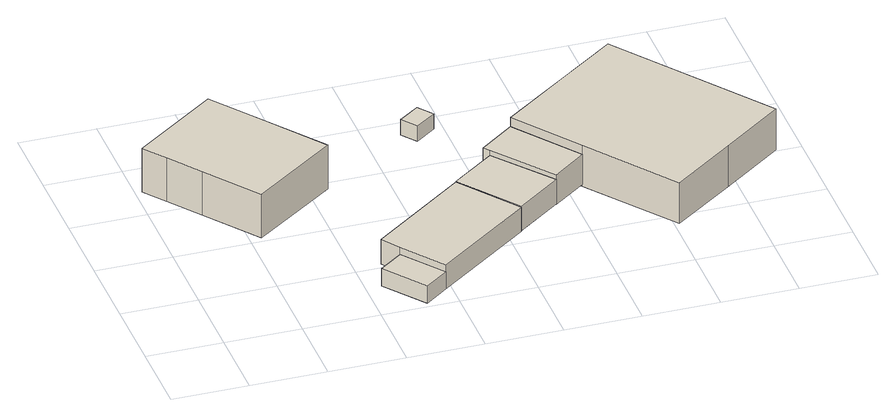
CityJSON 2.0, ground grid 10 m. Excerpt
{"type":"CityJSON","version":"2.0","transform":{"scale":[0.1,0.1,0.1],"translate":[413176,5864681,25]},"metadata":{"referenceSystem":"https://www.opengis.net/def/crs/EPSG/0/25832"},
"CityObjects":{
"building1":{"type":"Building","attributes":{"Gemeindeschluessel":"03454042","AbsoluteHoehe":"25.762","MittlereTraufHoehe":"31.033","Firsthoehe":"35.636","function":"31001_2000","roofType":"3100","measuredHeight":9.87},"address":[{"country":"Germany","locality":"Rastdorf"}],"geometry":[{"type":"MultiSurface","lod":"1","boundaries":[[[0,1,2,3,4,5,6]],[[7,8,9,10,11,12,13]],[[7,13,6,5]],[[8,7,5,4]],[[9,8,4,3]],[[10,9,3,2]],[[11,10,2,1]],[[12,11,1,0]],[[13,12,0,6]]]}]},
"building2":{"type":"Building","attributes":{"Gemeindeschluessel":"03454042","AbsoluteHoehe":"25.935","MittlereTraufHoehe":"28.395","Firsthoehe":"28.395","function":"31001_2000","roofType":"1000","measuredHeight":2.46},"address":[{"country":"Germany","locality":"Rastdorf"}],"geometry":[{"type":"MultiSurface","lod":"1","boundaries":[[[14,15,16,17]],[[18,19,20,21]],[[18,21,17,16]],[[19,18,16,15]],[[20,19,15,14]],[[21,20,14,17]]]}]},
"building3":{"type":"Building","attributes":{"Gemeindeschluessel":"03454042","BezugspunktDach":"4000","AbsoluteHoehe":"25.946","MittlereTraufHoehe":"29.446","Firsthoehe":"29.446","function":"31001_2000","measuredHeight":3.5},"address":[{"country":"Germany","locality":"Rastdorf"}],"geometry":[{"type":"MultiSurface","lod":"1","boundaries":[[[22,23,24,25,26]],[[27,28,18,21,29]],[[27,29,26,25]],[[28,27,25,24]],[[18,28,24,23]],[[21,18,23,22]],[[29,21,22,26]]]}]},
"building4":{"type":"Building","attributes":{"Gemeindeschluessel":"03454042","BezugspunktDach":"4000","AbsoluteHoehe":"25.974","MittlereTraufHoehe":"29.474","Firsthoehe":"29.474","function":"31001_2000","measuredHeight":3.5},"address":[{"country":"Germany","locality":"Rastdorf"}],"geometry":[{"type":"MultiSurface","lod":"1","boundaries":[[[30,31,32,33]],[[34,35,36,37]],[[34,37,33,32]],[[35,34,32,31]],[[36,35,31,30]],[[37,36,30,33]]]}]},
"building5":{"type":"Building","attributes":{"Gemeindeschluessel":"03454042","AbsoluteHoehe":"25.764","MittlereTraufHoehe":"28.036","Firsthoehe":"28.036","function":"51003_1201","roofType":"1000","measuredHeight":2.27},"address":[{"country":"Germany","locality":"Rastdorf"}],"geometry":[{"type":"MultiSurface","lod":"1","boundaries":[[[38,39,40,41]],[[42,43,44,45]],[[42,45,41,40]],[[43,42,40,39]],[[44,43,39,38]],[[45,44,38,41]]]}]},
"building6":{"type":"Building","attributes":{"Gemeindeschluessel":"03454042","AbsoluteHoehe":"25.903","MittlereTraufHoehe":"30.165","Firsthoehe":"30.165","function":"31001_2000","roofType":"1000","measuredHeight":4.26},"address":[{"country":"Germany","locality":"Rastdorf"}],"geometry":[{"type":"MultiSurface","lod":"1","boundaries":[[[46,47,48,49,50]],[[51,52,53,54,55]],[[51,55,50,49]],[[52,51,49,48]],[[53,52,48,47]],[[54,53,47,46]],[[55,54,46,50]]]}]},
"building7":{"type":"Building","attributes":{"Gemeindeschluessel":"03454042","AbsoluteHoehe":"25.64","MittlereTraufHoehe":"31.038","Firsthoehe":"32.549","function":"31001_2720","roofType":"3100","measuredHeight":6.91},"address":[{"country":"Germany","locality":"Rastdorf"}],"geometry":[{"type":"MultiSurface","lod":"1","boundaries":[[[56,57,58,59,60,61,62]],[[63,64,65,66,67,68,69]],[[63,69,62,61]],[[64,63,61,60]],[[65,64,60,59]],[[66,65,59,58]],[[67,66,58,57]],[[68,67,57,56]],[[69,68,56,62]]]}]}
},
"vertices":[
[114,205,71],[224,284,71],[171,356,71],[118,427,71],[8,347,71],[30,317,71],[61,276,71],[30,317,8],[8,347,8],[118,427,8],[171,356,8],[224,284,8],[114,205,8],[61,276,8],
[219,57,34],[260,3,34],[291,26,34],[250,80,34],[291,26,9],[260,3,9],[219,57,9],[250,80,9],
[250,80,44],[291,26,44],[417,120,44],[359,198,44],[233,104,44],[359,198,9],[417,120,9],[233,104,9],
[417,120,45],[476,164,45],[416,240,45],[359,198,45],[416,240,10],[476,164,10],[417,120,10],[359,198,10],
[345,371,30],[360,351,30],[387,371,30],[372,391,30],[387,371,8],[360,351,8],[345,371,8],[372,391,8],
[410,248,52],[416,240,52],[476,164,52],[520,197,52],[456,283,52],[520,197,9],[476,164,9],[416,240,9],[410,248,9],[456,283,9],
[768,202,65],[619,403,65],[537,343,65],[456,283,65],[520,197,65],[606,82,65],[687,142,65],[606,82,6],[520,197,6],[456,283,6],[537,343,6],[619,403,6],[768,202,6],[687,142,6]
]}
